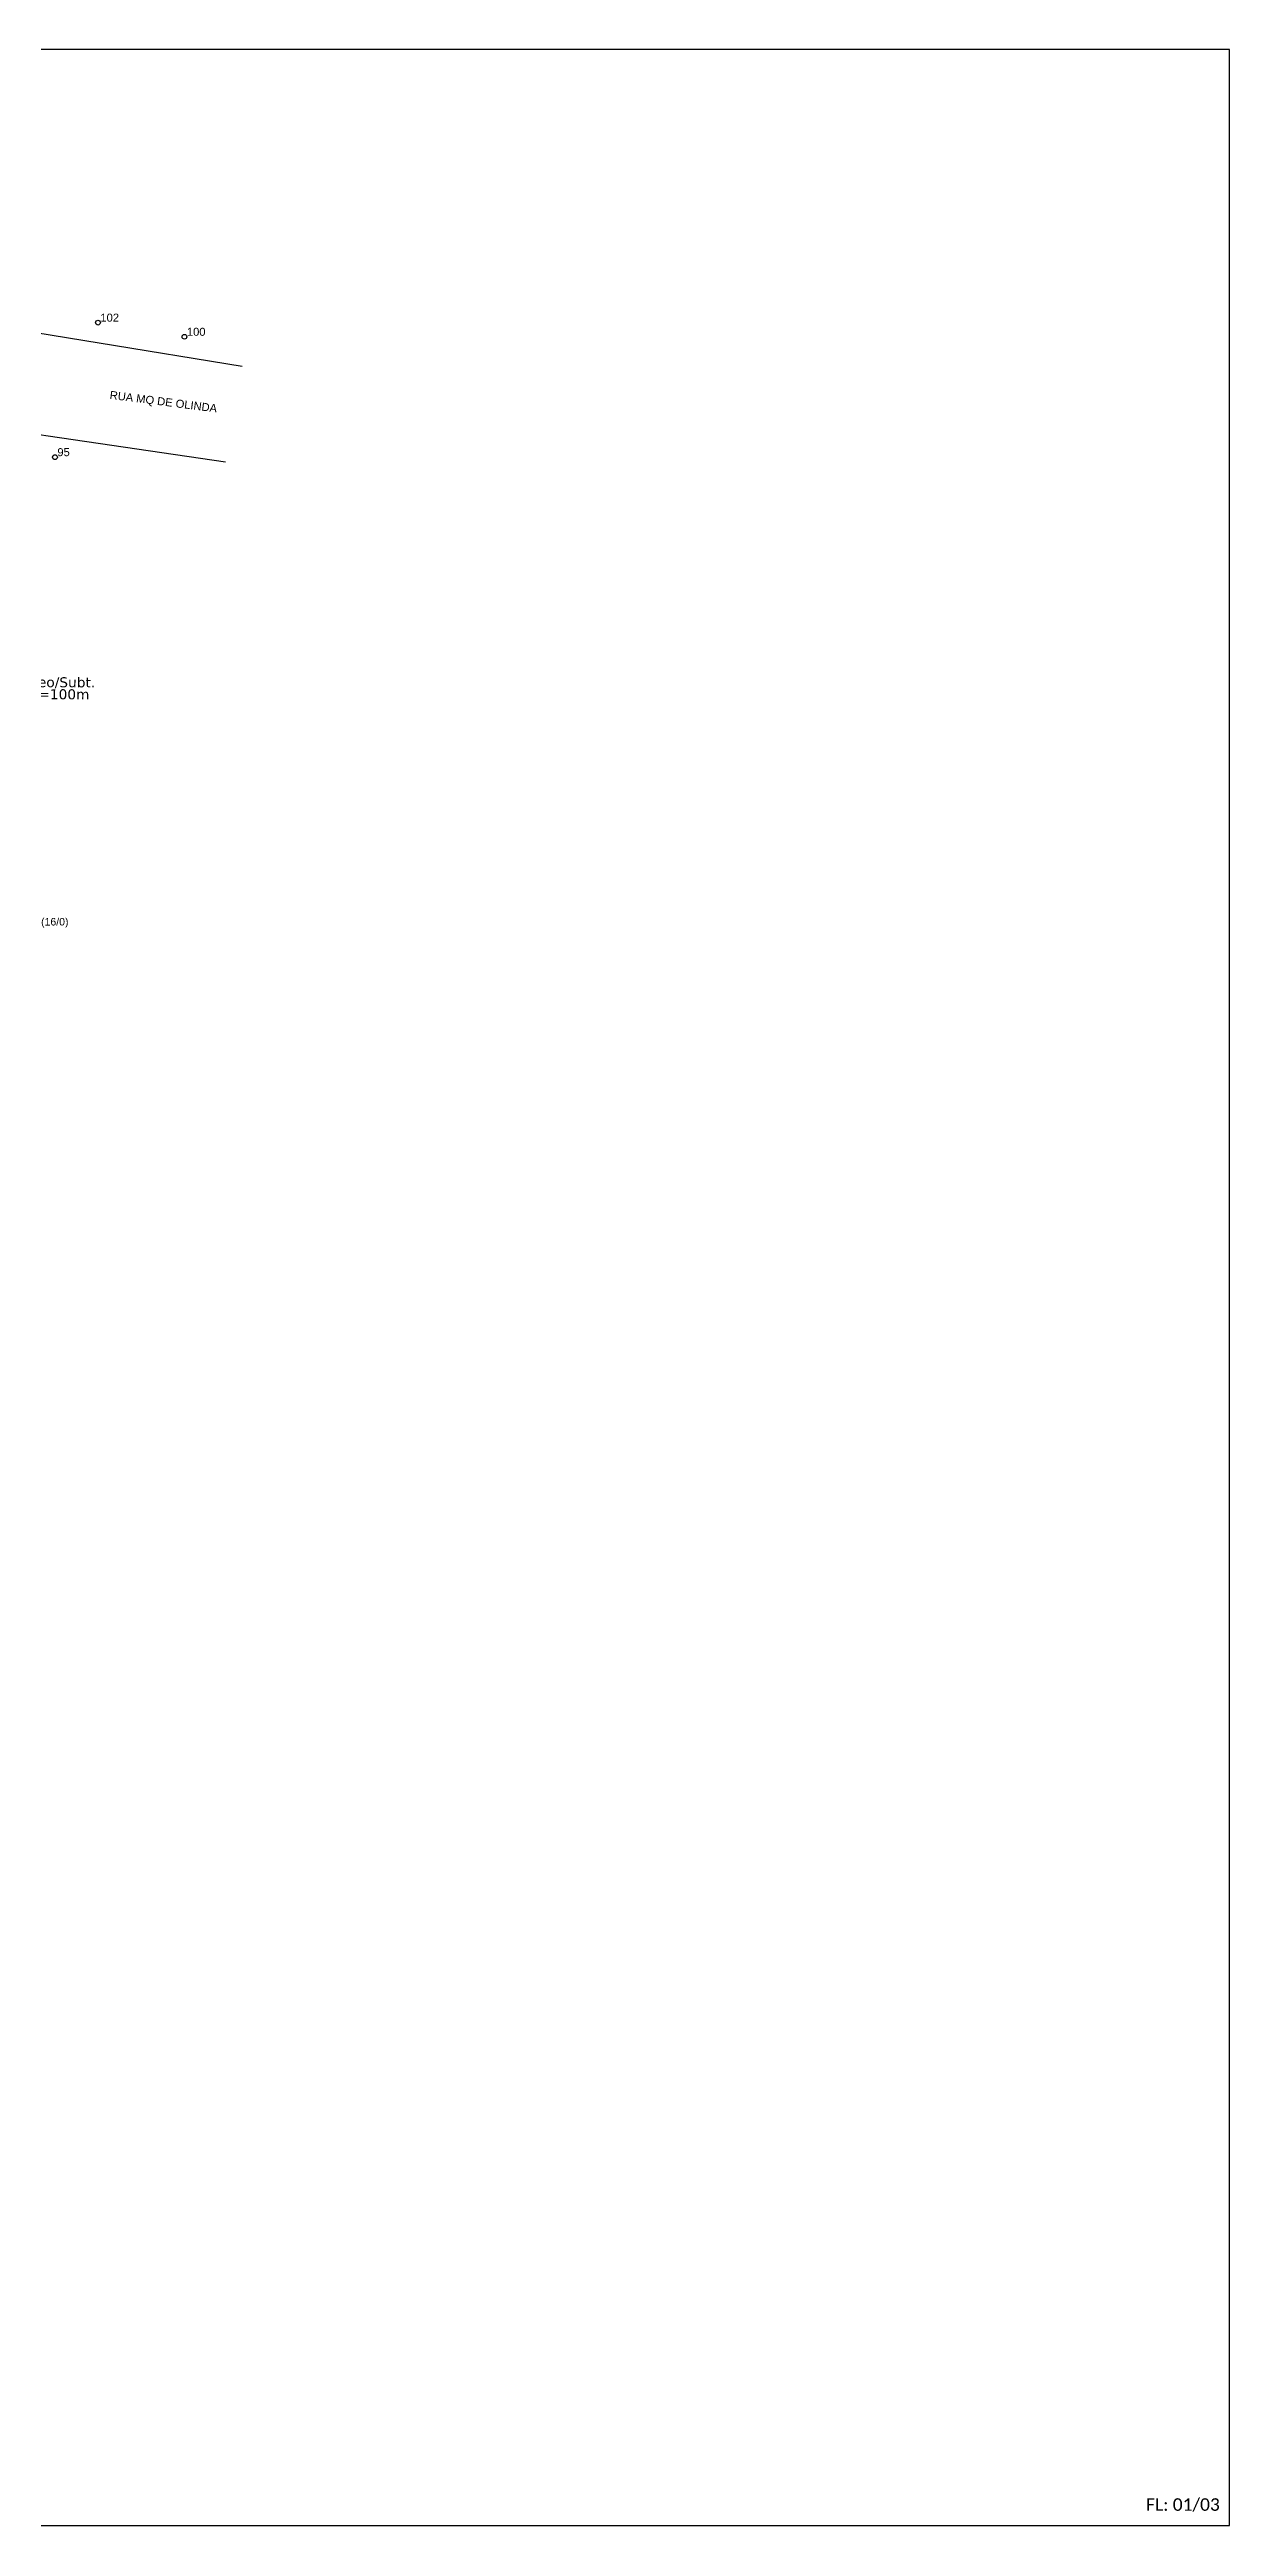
# Model space of a CAD drawing. Header units: inches. Extents: x 950 to 3755, y 850 to 1444.
# Drawn here: x 1505 to 1788, y 850 to 1444 of the extents above; entities that cross this region are included whole.
import ezdxf
from ezdxf.enums import TextEntityAlignment as Align

# ---------------------------------------------------------------- set-up
doc = ezdxf.new("R2010")
doc.units = ezdxf.units.IN
doc.header["$MEASUREMENT"] = 0
doc.layers.add("20.0-LEGENDA DOS CDO'S", color=1, linetype='Continuous', lineweight=0)
doc.layers.add('EXTRA', color=50, linetype='Continuous', plot=False)
for name, color, linetype in [('label_cabos', 7, 'Continuous'), ('Legenda', 1, 'Continuous'), ('Quadra', 98, 'Continuous')]:
    doc.layers.add(name, color=color, linetype=linetype)
doc.styles.add('ARIAL', font='arial.ttf')
doc.styles.add('DIGICADE', font='arial.ttf')
doc.styles.add('siredit', font='verdana.ttf')
doc.styles.add('WMF-Calibri0', font='calibri.ttf')

# ---------------------------------------------------------------- blocks, each defined once
blk = doc.blocks.new('Inst CDOE-16 CAIXA DIST OPT CDOE 48F_16D C_SPL_2_1_8')
at = {"layer": "20.0-LEGENDA DOS CDO'S", "color": 0, "style": 'ARIAL'}
for tag, p, height in [('FID', (0.12, 5.25), 0.8), ('SAP', (0.12, 2.96), 0.8), ('CORDOALHA', (0.12, 4.02), 0.8), ('1:XX', (-0.01, 1.7), 0.8), ('UMS', (0.14, 0.22), 1)]:
    blk.add_attdef(tag, p, '', height=height, rotation=0.118, dxfattribs=at)
at = {"layer": "20.0-LEGENDA DOS CDO'S", "color": 0}
for tag, p, style, flags in [('ID_ATIVIDADE', (0.12, 6.47), 'ARIAL', 3), ('FATOR', (7.92, 6.47), 'ARIAL', 1), ('QTDE', (0.1, -1.17), 'DIGICADE', 3)]:
    blk.add_attdef(tag, p, '', height=0.8, rotation=0.118, dxfattribs=dict(at, style=style, flags=flags))
at = {"layer": "20.0-LEGENDA DOS CDO'S", "color": 0, "style": 'ARIAL'}
blk.add_attdef('FIBRAS_UTILIZADAS', text='', height=0.8, rotation=0.118, dxfattribs=at).set_placement((8.08, 5.26), align=Align.CENTER)
blk = doc.blocks.new('LEGENDA DOS CABOS')
at = {"layer": 'EXTRA', "color": 0, "style": 'siredit'}
for tag, p in [('ID', (4.6, 0.97)), ('XX', (9.03, 0.97))]:
    blk.add_attdef(tag, text='', height=0.48, rotation=359.69, dxfattribs=at).set_placement(p, align=Align.MIDDLE_CENTER)
at = {"layer": 'Legenda', "color": 0, "style": 'siredit'}
for tag, p in [('TIPO_CABO', (1.31, 0)), ('CABO', (4.69, -0.05)), ('/', (6.81, -0.05)), ('METROS', (10.03, -0.05))]:
    blk.add_attdef(tag, text='', height=0.8, rotation=359.69, dxfattribs=at).set_placement(p, align=Align.MIDDLE_CENTER)

msp = doc.modelspace()

# ---------------------------------------------------------------- linework, layer by layer
msp.add_lwpolyline([(949.69, 850), (1788.25, 850), (1788.25, 1444), (949.69, 1444), (949.69, 850)])
at = {"layer": 'Quadra', "color": 4}
for points in [[(1480.62, 1407.91), (1480.64, 1406.13), (1481.17, 1380.35), (1481.7, 1379.6), (1482.6, 1379.21), (1551.33, 1367.99)], [(1480.62, 1407.91), (1480.64, 1406.13), (1481.17, 1380.35), (1481.7, 1379.6), (1482.6, 1379.21), (1551.33, 1367.99)], [(1547.29, 1345), (1504.79, 1351.27), (1502.63, 1351.57), (1499.33, 1351.76), (1496.02, 1351.64), (1492.75, 1351.18), (1489.56, 1350.42), (1486.47, 1349.34), (1483.51, 1347.99), (1480.72, 1346.35), (1478.13, 1344.45), (1475.76, 1342.3), (1473.66, 1339.94), (1471.84, 1337.39), (1440.36, 1304.01), (1419.23, 1281.32), (1384.25, 1243.79)]]:
    msp.add_lwpolyline(points, dxfattribs=at)
at = {"layer": 'Quadra'}
for centre in [(1516.72, 1378.48), (1516.72, 1378.48), (1537.48, 1375.09), (1537.48, 1375.09), (1506.4, 1346.2), (1506.4, 1346.2)]:
    msp.add_circle(centre, 0.576, dxfattribs=at)

# ---------------------------------------------------------------- block references
at = {"layer": "20.0-LEGENDA DOS CDO'S", "color": 0, "lineweight": 0}
ref = msp.add_blockref('Inst CDOE-16 CAIXA DIST OPT CDOE 48F_16D C_SPL_2_1_8', (1479.33, 1222.01), dxfattribs=dict(at, xscale=2.25000000000108, yscale=2.25000000000108, zscale=2.25))
ref.add_attrib('FID', 'BOT-23226', (1479.59, 1233.82), dxfattribs={"color": 0, "height": 1.8, "rotation": 0.11799, "style": 'ARIAL'})
ref.add_attrib('CORDOALHA', 'CORD', (1479.6, 1231.06), dxfattribs={"color": 0, "height": 1.8, "rotation": 0.11799, "style": 'ARIAL'})
ref.add_attrib('SAP', 'SAP 324608', (1479.61, 1228.67), dxfattribs={"color": 0, "height": 1.8, "rotation": 0.11799, "style": 'ARIAL'})
ref.add_attrib('1:XX', '1:64', (1479.3, 1225.83), dxfattribs={"color": 0, "height": 1.8, "rotation": 0.11799, "style": 'ARIAL'})
ref.add_attrib('UMS', '30 UMs', (1479.64, 1222.5), dxfattribs={"color": 0, "height": 2.25, "rotation": 0.11799, "style": 'ARIAL'})
ref.add_attrib('FIBRAS_UTILIZADAS', '(16/0)', dxfattribs={"color": 0, "height": 1.8, "rotation": 0.11799, "style": 'ARIAL'}).set_placement((1509.65, 1233.85), align=Align.RIGHT)
at = {"layer": 'label_cabos', "color": 0, "lineweight": 0}
ref = msp.add_blockref('LEGENDA DOS CABOS', (1472.03, 1288.2), dxfattribs=dict(at, xscale=2.399999999999977, yscale=2.400000000000005, zscale=2.399999999999999))
ref.add_attrib('ID', 'BOT-23218', dxfattribs={"color": 0, "height": 2.4, "rotation": 359.69001, "style": 'siredit'}).set_placement((1482.21, 1292.11), align=Align.MIDDLE_CENTER)
ref.add_attrib('CABO', '12FO', dxfattribs={"color": 0, "height": 2.4, "rotation": 359.69001, "style": 'siredit'}).set_placement((1486.82, 1289.33), align=Align.MIDDLE_CENTER)
ref.add_attrib('METROS', 'CL=100m', dxfattribs={"color": 0, "height": 2.4, "rotation": 359.69001, "style": 'siredit'}).set_placement((1506.49, 1289.33), align=Align.MIDDLE_CENTER)
ref.add_attrib('XX', 'Aéreo/Subt.', dxfattribs={"color": 0, "height": 2.4, "rotation": 359.69001, "style": 'siredit'}).set_placement((1506.37, 1292.21), align=Align.MIDDLE_CENTER)
ref.add_attrib('/', '/', dxfattribs={"color": 0, "height": 2.4, "rotation": 359.69001, "style": 'siredit'}).set_placement((1494.09, 1289.33), align=Align.MIDDLE_CENTER)
ref.add_attrib('TIPO_CABO', 'ASU -', dxfattribs={"color": 0, "height": 2.4, "rotation": 359.69001, "style": 'siredit'}).set_placement((1478.61, 1289.45), align=Align.MIDDLE_CENTER)

# ---------------------------------------------------------------- texts
at = {"lineweight": 0, "insert": (1768.22, 856.52), "char_height": 3, "width": 277.1819, "attachment_point": 1, "style": 'WMF-Calibri0'}
msp.add_mtext('FL: 01/03', dxfattribs=at)
at = {"layer": 'Quadra', "char_height": 1.92, "attachment_point": 1, "style": 'DIGICADE'}
for s, insert, width in [('\\fArial|b0|i0|c0|p34;\\W1.0000000000;\\T1.0000000000;\\o\\l102', (1517.3, 1380.63), 4.9283), ('\\fArial|b0|i0|c0|p34;\\W1.0000000000;\\T1.0000000000;\\o\\l102', (1517.3, 1380.63), 4.9283), ('\\fArial|b0|i0|c0|p34;\\W1.0000000000;\\T1.0000000000;\\o\\l100', (1538.06, 1377.24), 4.9283), ('\\fArial|b0|i0|c0|p34;\\W1.0000000000;\\T1.0000000000;\\o\\l100', (1538.06, 1377.24), 4.9283), ('\\fArial|b0|i0|c0|p34;\\W1.0000000000;\\T1.0000000000;\\o\\l95', (1506.98, 1348.36), 3.6174), ('\\fArial|b0|i0|c0|p34;\\W1.0000000000;\\T1.0000000000;\\o\\l95', (1506.98, 1348.36), 3.6174)]:
    msp.add_mtext(s, dxfattribs=dict(at, insert=insert, width=width))
at = {"layer": 'Quadra', "insert": (1519.7, 1362.12), "char_height": 1.92, "width": 26.474, "attachment_point": 1, "rotation": 352.68807, "style": 'DIGICADE'}
msp.add_mtext('\\fArial|b0|i0|c0|p34;\\W1.0000000000;\\T1.0000000000;\\o\\lRUA MQ DE OLINDA', dxfattribs=at)
at = {"layer": 'Quadra', "color": 2, "insert": (1519.7, 1362.12), "char_height": 1.92, "width": 26.474, "attachment_point": 1, "rotation": 352.68807, "style": 'DIGICADE'}
msp.add_mtext('\\fArial|b0|i0|c0|p34;\\W1.0000000000;\\T1.0000000000;\\o\\lRUA MQ DE OLINDA', dxfattribs=at)

doc.saveas('drawing.dxf')
